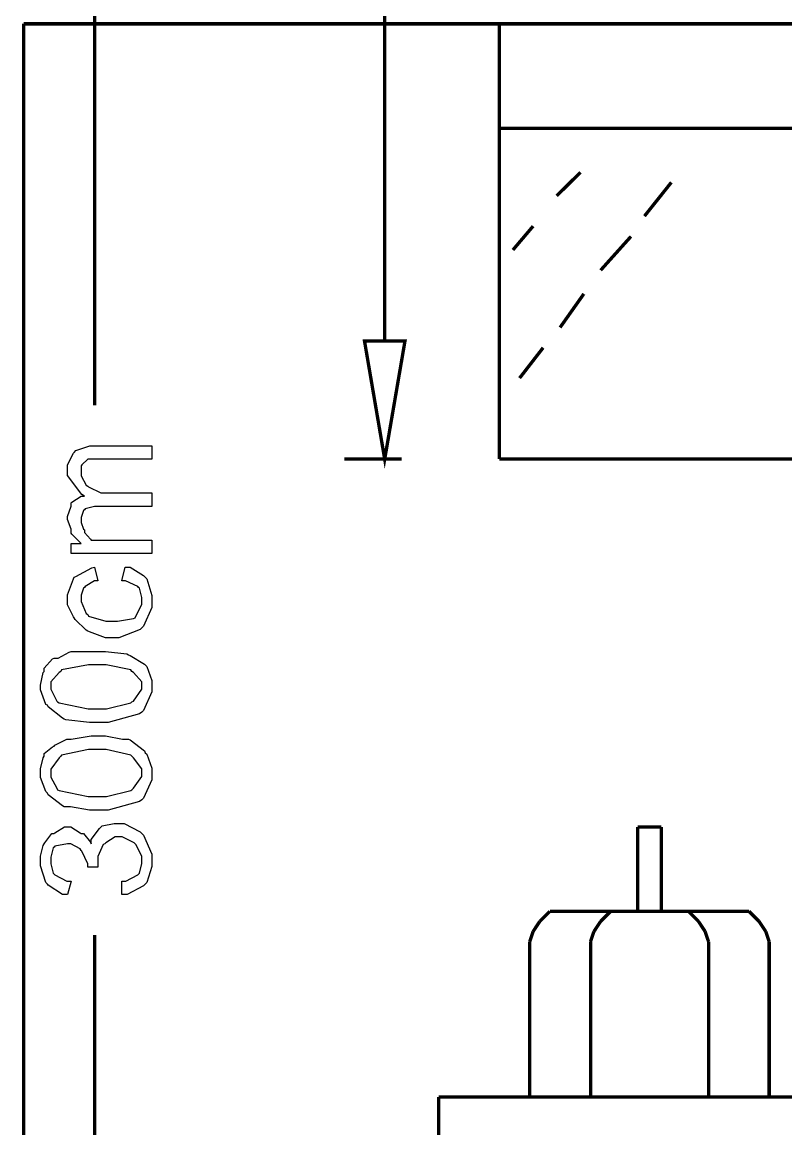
# Model space of a CAD drawing. Header units: metres. Extents: x -593 to 248, y 430 to 1024.
# Drawn here: x -230.18 to -220.58, y 591.05 to 604.95 of the extents above; entities that cross this region are included whole.
import ezdxf

# ---------------------------------------------------------------- set-up
doc = ezdxf.new("R2010")
doc.units = ezdxf.units.M
doc.header["$MEASUREMENT"] = 0
for name, color, linetype in [('C00-00-00-BLACK', 7, 'Continuous'), ('C00-7E-FF', 150, 'Continuous'), ('CFF-7E-00', 30, 'Continuous')]:
    doc.layers.add(name, color=color, linetype=linetype)

msp = doc.modelspace()

# ---------------------------------------------------------------- linework, layer by layer
at = {"layer": 'C00-00-00-BLACK', "const_width": 0.0423}
for points in [[(-230.161, 571.23), (-230.161, 604.93)], [(-230.161, 604.93), (-198.99, 604.93)], [(-224.18, 604.93), (-224.18, 599.461)], [(-224.18, 603.616), (-219.305, 603.616)], [(-223.461, 602.768), (-223.162, 603.064)], [(-222.357, 602.514), (-222.019, 602.938)], [(-224.011, 602.089), (-223.757, 602.388)], [(-222.908, 601.834), (-222.527, 602.258)], [(-223.418, 601.115), (-223.119, 601.538)], [(-223.927, 600.479), (-223.631, 600.861)], [(-224.18, 599.461), (-219.305, 599.461)], [(-222.442, 594.841), (-222.146, 594.841)], [(-222.442, 594.841), (-222.442, 593.781)], [(-222.146, 594.841), (-222.146, 593.781)], [(-223.546, 593.781), (-223.673, 593.654)], [(-223.374, 593.781), (-223.546, 593.781)], [(-223.374, 593.781), (-221.212, 593.781)], [(-222.781, 593.781), (-222.908, 593.654)], [(-222.612, 593.781), (-222.781, 593.781)], [(-221.805, 593.781), (-221.977, 593.781)], [(-221.678, 593.654), (-221.805, 593.781)], [(-221.043, 593.781), (-221.212, 593.781)], [(-220.916, 593.654), (-221.043, 593.781)], [(-223.673, 593.654), (-223.757, 593.527)], [(-222.908, 593.654), (-222.992, 593.527)], [(-221.594, 593.527), (-221.678, 593.654)], [(-220.832, 593.527), (-220.916, 593.654)], [(-223.757, 593.527), (-223.8, 593.399)], [(-222.992, 593.527), (-223.035, 593.399)], [(-221.551, 593.399), (-221.594, 593.527)], [(-220.789, 593.399), (-220.832, 593.527)], [(-223.8, 593.399), (-223.8, 591.449)], [(-223.035, 593.399), (-223.035, 591.449)], [(-221.551, 593.399), (-221.551, 591.449)], [(-220.789, 593.399), (-220.789, 591.449)], [(-224.945, 591.449), (-210.907, 591.449)], [(-224.945, 591.449), (-224.945, 576.741)]]:
    msp.add_lwpolyline(points, dxfattribs=at)
at = {"layer": 'C00-7E-FF', "const_width": 0.0423}
for points in [[(-229.271, 629.218), (-229.271, 600.139)], [(-225.623, 600.945), (-225.623, 606.795)], [(-225.411, 599.461), (-226.13, 599.461)], [(-229.271, 569.876), (-229.271, 593.484)]]:
    msp.add_lwpolyline(points, dxfattribs=at)
msp.add_lwpolyline([(-225.877, 600.945), (-225.368, 600.945), (-225.623, 599.461), (-225.877, 600.945)], close=True, dxfattribs=at)
at = {"layer": 'C00-7E-FF'}
msp.add_lwpolyline([(-225.877, 600.945), (-225.368, 600.945), (-225.623, 599.461), (-225.877, 600.945)], close=True, dxfattribs=at)
at = {"layer": 'CFF-7E-00'}
for points in [[(-228.549, 598.276), (-229.567, 598.276), (-229.567, 598.402), (-229.44, 598.402), (-229.451, 598.413), (-229.557, 598.52), (-229.567, 598.529), (-229.567, 598.583), (-229.61, 598.703), (-229.61, 598.741), (-229.61, 598.741), (-229.567, 598.869), (-229.567, 598.911), (-229.557, 598.922), (-229.439, 598.995), (-229.399, 598.995), (-229.431, 599.017), (-229.61, 599.255), (-229.61, 599.334), (-229.61, 599.388), (-229.537, 599.537), (-229.526, 599.546), (-229.505, 599.568), (-229.33, 599.63), (-229.271, 599.63), (-228.549, 599.63), (-228.549, 599.461), (-229.187, 599.461), (-229.23, 599.461), (-229.324, 599.461), (-229.356, 599.461), (-229.356, 599.461), (-229.431, 599.388), (-229.44, 599.377), (-229.44, 599.377), (-229.44, 599.313), (-229.44, 599.291), (-229.44, 599.25), (-229.378, 599.133), (-229.356, 599.122), (-229.347, 599.112), (-229.194, 599.038), (-229.141, 599.038), (-228.549, 599.038), (-228.549, 598.868), (-229.23, 598.868), (-229.272, 598.868), (-229.389, 598.837), (-229.399, 598.825), (-229.41, 598.816), (-229.44, 598.729), (-229.44, 598.699), (-229.44, 598.667), (-229.41, 598.583), (-229.399, 598.572), (-229.399, 598.54), (-229.324, 598.456), (-229.314, 598.445), (-229.261, 598.445), (-229.141, 598.445), (-229.1, 598.445), (-228.549, 598.445), (-228.549, 598.276)], [(-228.93, 597.934), (-228.888, 598.104), (-228.824, 598.104), (-228.656, 597.999), (-228.634, 597.977), (-228.614, 597.956), (-228.549, 597.749), (-228.549, 597.68), (-228.549, 597.596), (-228.655, 597.363), (-228.675, 597.341), (-228.698, 597.321), (-228.968, 597.215), (-229.057, 597.215), (-229.133, 597.215), (-229.336, 597.29), (-229.356, 597.3), (-229.378, 597.311), (-229.516, 597.447), (-229.526, 597.468), (-229.537, 597.479), (-229.61, 597.631), (-229.61, 597.68), (-229.61, 597.755), (-229.537, 597.956), (-229.526, 597.977), (-229.505, 597.988), (-229.304, 598.094), (-229.271, 598.104), (-229.23, 597.934), (-229.272, 597.934), (-229.389, 597.861), (-229.399, 597.85), (-229.41, 597.84), (-229.44, 597.753), (-229.44, 597.723), (-229.44, 597.671), (-229.378, 597.522), (-229.356, 597.511), (-229.347, 597.49), (-229.13, 597.427), (-229.057, 597.427), (-228.984, 597.427), (-228.783, 597.458), (-228.761, 597.468), (-228.751, 597.49), (-228.675, 597.634), (-228.675, 597.68), (-228.675, 597.723), (-228.708, 597.84), (-228.718, 597.85), (-228.729, 597.861), (-228.881, 597.934), (-228.93, 597.934)], [(-229.23, 596.153), (-229.336, 596.153), (-229.632, 596.187), (-229.653, 596.196), (-229.674, 596.208), (-229.854, 596.348), (-229.863, 596.369), (-229.885, 596.38), (-229.949, 596.561), (-229.949, 596.622), (-229.949, 596.622), (-229.917, 596.782), (-229.906, 596.792), (-229.906, 596.834), (-229.801, 596.951), (-229.779, 596.961), (-229.727, 596.961), (-229.589, 597.035), (-229.567, 597.045), (-229.567, 597.045), (-229.315, 597.045), (-229.23, 597.045), (-229.134, 597.045), (-228.867, 597.015), (-228.845, 597.004), (-228.824, 596.994), (-228.645, 596.887), (-228.634, 596.876), (-228.614, 596.855), (-228.549, 596.681), (-228.549, 596.622), (-228.549, 596.538), (-228.655, 596.305), (-228.675, 596.283), (-228.708, 596.262), (-229.1, 596.153), (-229.23, 596.153)], [(-229.23, 596.326), (-229.123, 596.326), (-228.815, 596.4), (-228.804, 596.41), (-228.783, 596.421), (-228.675, 596.573), (-228.675, 596.622), (-228.675, 596.665), (-228.783, 596.782), (-228.804, 596.792), (-228.815, 596.813), (-229.126, 596.876), (-229.23, 596.876), (-229.347, 596.876), (-229.686, 596.813), (-229.695, 596.792), (-229.717, 596.782), (-229.822, 596.662), (-229.822, 596.622), (-229.822, 596.57), (-229.747, 596.421), (-229.736, 596.41), (-229.716, 596.4), (-229.352, 596.326), (-229.23, 596.326)], [(-229.23, 595.052), (-229.336, 595.052), (-229.574, 595.095), (-229.653, 595.095), (-229.674, 595.106), (-229.854, 595.244), (-229.863, 595.265), (-229.885, 595.287), (-229.949, 595.46), (-229.949, 595.518), (-229.949, 595.572), (-229.917, 595.71), (-229.906, 595.73), (-229.906, 595.762), (-229.801, 595.848), (-229.779, 595.857), (-229.77, 595.868), (-229.618, 595.943), (-229.567, 595.943), (-229.567, 595.943), (-229.315, 595.984), (-229.23, 595.984), (-229.134, 595.984), (-228.918, 595.943), (-228.845, 595.943), (-228.824, 595.933), (-228.645, 595.795), (-228.634, 595.773), (-228.614, 595.753), (-228.549, 595.577), (-228.549, 595.518), (-228.549, 595.434), (-228.655, 595.203), (-228.675, 595.18), (-228.708, 595.16), (-229.1, 595.052), (-229.23, 595.052)], [(-229.23, 595.222), (-229.123, 595.222), (-228.815, 595.298), (-228.804, 595.307), (-228.783, 595.329), (-228.675, 595.472), (-228.675, 595.518), (-228.675, 595.572), (-228.783, 595.71), (-228.804, 595.73), (-228.815, 595.741), (-229.126, 595.814), (-229.23, 595.814), (-229.347, 595.814), (-229.686, 595.741), (-229.695, 595.73), (-229.717, 595.71), (-229.822, 595.566), (-229.822, 595.518), (-229.822, 595.466), (-229.747, 595.329), (-229.736, 595.307), (-229.716, 595.298), (-229.352, 595.222), (-229.23, 595.222)], [(-228.93, 593.993), (-228.93, 594.161), (-228.878, 594.161), (-228.729, 594.238), (-228.718, 594.249), (-228.708, 594.26), (-228.675, 594.38), (-228.675, 594.418), (-228.675, 594.472), (-228.751, 594.62), (-228.761, 594.629), (-228.772, 594.64), (-228.922, 594.715), (-228.972, 594.715), (-229.014, 594.715), (-229.131, 594.64), (-229.141, 594.629), (-229.163, 594.62), (-229.23, 594.47), (-229.23, 594.418), (-229.23, 594.418), (-229.23, 594.355), (-229.23, 594.333), (-229.356, 594.333), (-229.356, 594.333), (-229.356, 594.366), (-229.356, 594.376), (-229.356, 594.376), (-229.431, 594.536), (-229.44, 594.545), (-229.451, 594.567), (-229.571, 594.629), (-229.61, 594.629), (-229.61, 594.629), (-229.77, 594.599), (-229.779, 594.588), (-229.79, 594.578), (-229.822, 594.459), (-229.822, 594.418), (-229.822, 594.377), (-229.79, 594.26), (-229.779, 594.249), (-229.77, 594.238), (-229.618, 594.161), (-229.567, 594.161), (-229.61, 593.993), (-229.673, 593.993), (-229.854, 594.11), (-229.863, 594.12), (-229.885, 594.142), (-229.949, 594.35), (-229.949, 594.418), (-229.949, 594.472), (-229.917, 594.609), (-229.906, 594.629), (-229.896, 594.64), (-229.81, 594.756), (-229.779, 594.756), (-229.77, 594.767), (-229.65, 594.841), (-229.61, 594.841), (-229.569, 594.841), (-229.451, 594.767), (-229.44, 594.756), (-229.409, 594.756), (-229.324, 594.651), (-229.314, 594.629), (-229.314, 594.683), (-229.209, 594.821), (-229.187, 594.841), (-229.176, 594.853), (-229.023, 594.884), (-228.972, 594.884), (-228.899, 594.884), (-228.698, 594.778), (-228.675, 594.756), (-228.655, 594.736), (-228.549, 594.499), (-228.549, 594.418), (-228.549, 594.344), (-228.614, 594.142), (-228.634, 594.12), (-228.656, 594.099), (-228.863, 593.993), (-228.93, 593.993)]]:
    msp.add_lwpolyline(points, close=True, dxfattribs=at)

doc.saveas('drawing.dxf')
